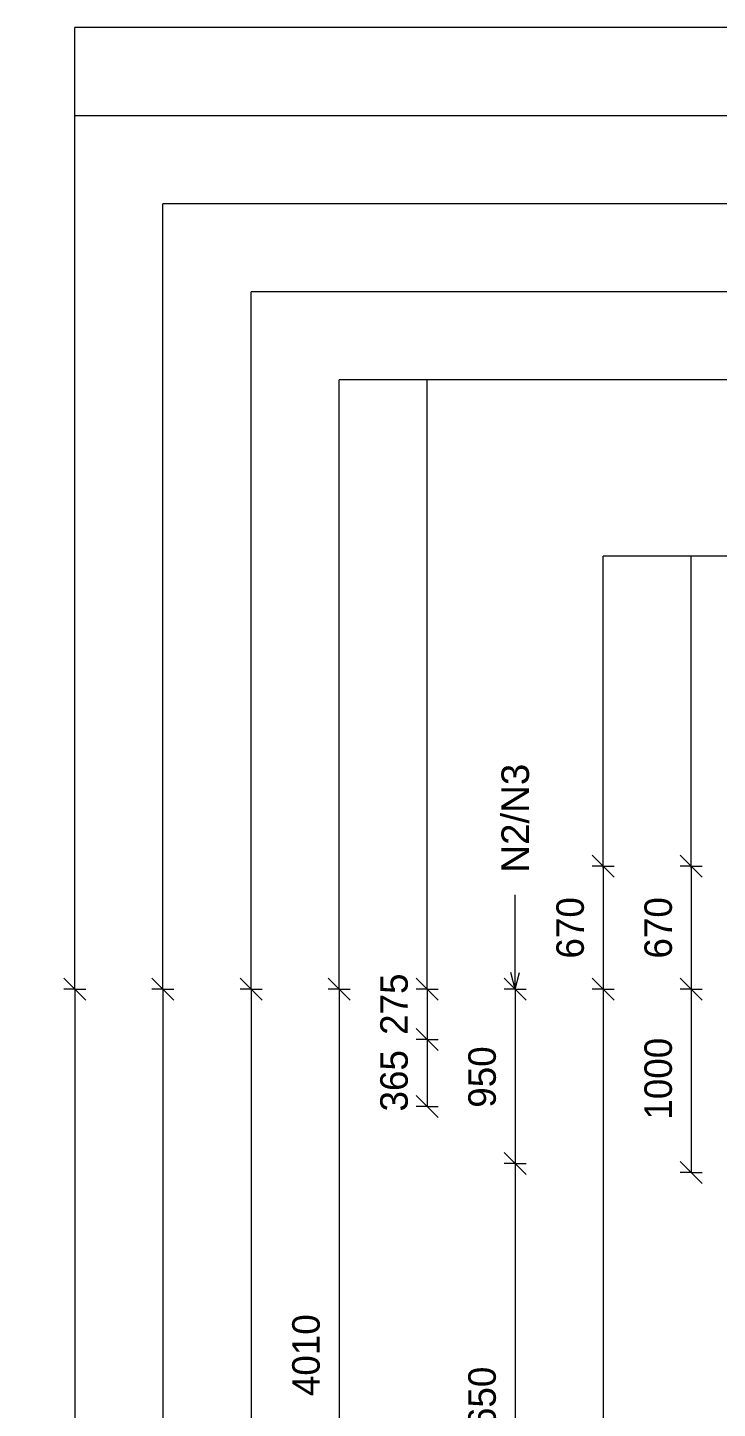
# Model space of a CAD drawing. Header units: millimetres. Extents: x -7053 to 9803, y -2516 to 13195.
# Drawn here: x -7053 to -3293, y 5415 to 12939 of the extents above; entities that cross this region are included whole.
import ezdxf

# ---------------------------------------------------------------- set-up
doc = ezdxf.new("R2010")
doc.units = ezdxf.units.MM
for name, color, linetype, lineweight in [('A-ANNO-DIMS', 211, 'Continuous', 9), ('A-ANNO-DIMS-60', 211, 'Continuous', 9), ('A-DETL-MBND', 5, 'Continuous', 18), ('G-ANNO-TEXT', 231, 'Continuous', 9)]:
    doc.layers.add(name, color=color, linetype=linetype, lineweight=lineweight)
doc.styles.add('Arial_1', font='arial.ttf', dxfattribs={"height": 150})
doc.styles.add('Nirmala UI Semilight', font='NirmalaS.ttf', dxfattribs={"height": 150})
doc.dimstyles.new('Arrow_Filled_-_2_5_NI_UI', dxfattribs={"dimscale": 304.8, "dimtxt": 157.104592, "dimasz": 0.393701, "dimexe": 0.19685, "dimexo": 0.0625, "dimgap": 0.19685, "dimtad": 1, "dimdec": 4, "dimzin": 0, "dimdsep": 46, "dimtxsty": 'Nirmala UI Semilight', "dimblk1": 'OBLIQUE', "dimblk2": 'OBLIQUE', "dimsah": 1, "dimcen": 0.09, "dimazin": 0, "dimtfac": 1, "dimtdec": 4, "dimtix": 1, "dimtmove": 0, "dimatfit": 3, "dimfxl": 0.19685, "dimfxlon": 1, "dimtvp": 1, "dimtolj": 1, "dimtzin": 0, "dimarcsym": 2})
doc.dimstyles.new('Arrow_Filled_-_2_5_NI_UI_1', dxfattribs={"dimscale": 304.8, "dimtxt": 157.104592, "dimasz": 0.393701, "dimexe": 0.19685, "dimexo": 0.0625, "dimgap": 0.19685, "dimtad": 1, "dimdec": 4, "dimzin": 0, "dimdsep": 46, "dimtxsty": 'Nirmala UI Semilight', "dimblk1": 'OBLIQUE', "dimblk2": 'OBLIQUE', "dimsah": 1, "dimcen": 0.09, "dimazin": 0, "dimtfac": 1, "dimtdec": 4, "dimtix": 1, "dimtmove": 2, "dimatfit": 3, "dimfxl": 0.19685, "dimfxlon": 1, "dimtvp": 1, "dimtolj": 1, "dimtzin": 0, "dimarcsym": 2})

# ---------------------------------------------------------------- blocks, each defined once
blk = doc.blocks.new('DIMBLOCK9-Elevation Front')
at = {"layer": 'A-ANNO-DIMS-60'}
for p, q in [((-3434.9, 8370), (-3494.9, 8430)), ((-3434.9, 8370), (-3494.9, 8370)), ((-3434.9, 8370), (-3434.9, 7700)), ((-3434.9, 8370), (-3374.9, 8310)), ((-3434.9, 8370), (-3374.9, 8370)), ((-3434.9, 7700), (-3494.9, 7760)), ((-3434.9, 7700), (-3494.9, 7700)), ((-3434.9, 7700), (-3374.9, 7640)), ((-3434.9, 7700), (-3374.9, 7700))]:
    blk.add_line(p, q, dxfattribs=at)
at = {"layer": 'A-ANNO-DIMS-60', "color": 0, "insert": (-3690.6, 7866.5), "char_height": 150, "width": 404.473, "attachment_point": 1, "rotation": 90, "line_spacing_factor": 1.142579, "style": 'Nirmala UI Semilight'}
blk.add_mtext('670', dxfattribs=at)
blk = doc.blocks.new('_Oblique')
at = {"color": 0, "linetype": 'ByBlock', "lineweight": -2}
blk.add_line((-0.5, -0.5), (0.5, 0.5), dxfattribs=at)
blk = doc.blocks.new('DIMBLOCK10-Elevation Front')
at = {"layer": 'A-ANNO-DIMS-60'}
for p, q in [((-3434.9, 7700), (-3494.9, 7760)), ((-3434.9, 7700), (-3494.9, 7700)), ((-3434.9, 7700), (-3434.9, 6700)), ((-3434.9, 7700), (-3374.9, 7640)), ((-3434.9, 7700), (-3374.9, 7700)), ((-3434.9, 6700), (-3494.9, 6760)), ((-3434.9, 6700), (-3494.9, 6700)), ((-3434.9, 6700), (-3374.9, 6640)), ((-3434.9, 6700), (-3374.9, 6700))]:
    blk.add_line(p, q, dxfattribs=at)
at = {"layer": 'A-ANNO-DIMS-60', "color": 0, "insert": (-3690.6, 6988.6), "char_height": 150, "width": 507.305, "attachment_point": 1, "rotation": 90, "line_spacing_factor": 1.142579, "style": 'Nirmala UI Semilight'}
blk.add_mtext('1000', dxfattribs=at)
blk = doc.blocks.new('DIMBLOCK12-Elevation Front')
at = {"layer": 'A-ANNO-DIMS-60'}
for p, q in [((-3914.9, 8370), (-3974.9, 8430)), ((-3914.9, 8370), (-3974.9, 8370)), ((-3914.9, 8370), (-3914.9, 7700)), ((-3914.9, 8370), (-3854.9, 8310)), ((-3914.9, 8370), (-3854.9, 8370)), ((-3914.9, 7700), (-3974.9, 7760)), ((-3914.9, 7700), (-3974.9, 7700)), ((-3914.9, 7700), (-3854.9, 7640)), ((-3914.9, 7700), (-3854.9, 7700))]:
    blk.add_line(p, q, dxfattribs=at)
at = {"layer": 'A-ANNO-DIMS-60', "color": 0, "insert": (-4170.6, 7866.5), "char_height": 150, "width": 404.473, "attachment_point": 1, "rotation": 90, "line_spacing_factor": 1.142579, "style": 'Nirmala UI Semilight'}
blk.add_mtext('670', dxfattribs=at)
blk = doc.blocks.new('DIMBLOCK13-Elevation Front')
at = {"layer": 'A-ANNO-DIMS-60'}
for p, q in [((-3914.9, 7700), (-3974.9, 7760)), ((-3914.9, 7700), (-3974.9, 7700)), ((-3914.9, 7700), (-3914.9, -1365)), ((-3914.9, 7700), (-3854.9, 7640)), ((-3914.9, 7700), (-3854.9, 7700)), ((-3914.9, -1365), (-3974.9, -1305)), ((-3914.9, -1365), (-3974.9, -1365)), ((-3914.9, -1365), (-3854.9, -1425)), ((-3914.9, -1365), (-3854.9, -1365))]:
    blk.add_line(p, q, dxfattribs=at)
at = {"layer": 'A-ANNO-DIMS-60', "color": 0, "insert": (-4170.6, 2939), "char_height": 150, "width": 548.438, "attachment_point": 1, "rotation": 90, "line_spacing_factor": 1.142579, "style": 'Nirmala UI Semilight'}
blk.add_mtext('9065', dxfattribs=at)
blk = doc.blocks.new('DIMBLOCK38-Elevation Front')
at = {"layer": 'A-ANNO-DIMS-60'}
for p, q in [((-4394.9, 7700), (-4454.9, 7760)), ((-4394.9, 7700), (-4454.9, 7700)), ((-4394.9, 7700), (-4394.9, 6750)), ((-4394.9, 7700), (-4334.9, 7640)), ((-4394.9, 7700), (-4334.9, 7700)), ((-4394.9, 6750), (-4454.9, 6810)), ((-4394.9, 6750), (-4454.9, 6750)), ((-4394.9, 6750), (-4334.9, 6690)), ((-4394.9, 6750), (-4334.9, 6750))]:
    blk.add_line(p, q, dxfattribs=at)
at = {"layer": 'A-ANNO-DIMS-60', "color": 0, "insert": (-4650.6, 7053.6), "char_height": 150, "width": 411.328, "attachment_point": 1, "rotation": 90, "line_spacing_factor": 1.142579, "style": 'Nirmala UI Semilight'}
blk.add_mtext('950', dxfattribs=at)
blk = doc.blocks.new('DIMBLOCK39-Elevation Front')
at = {"layer": 'A-ANNO-DIMS-60'}
for p, q in [((-4394.9, 6750), (-4454.9, 6810)), ((-4394.9, 6750), (-4454.9, 6750)), ((-4394.9, 6750), (-4394.9, 4100)), ((-4394.9, 6750), (-4334.9, 6690)), ((-4394.9, 6750), (-4334.9, 6750)), ((-4394.9, 4100), (-4454.9, 4160)), ((-4394.9, 4100), (-4454.9, 4100)), ((-4394.9, 4100), (-4334.9, 4040)), ((-4394.9, 4100), (-4334.9, 4100))]:
    blk.add_line(p, q, dxfattribs=at)
at = {"layer": 'A-ANNO-DIMS-60', "color": 0, "insert": (-4650.6, 5196.5), "char_height": 150, "width": 548.438, "attachment_point": 1, "rotation": 90, "line_spacing_factor": 1.142579, "style": 'Nirmala UI Semilight'}
blk.add_mtext('2650', dxfattribs=at)
blk = doc.blocks.new('DIMBLOCK44-Elevation Front')
at = {"layer": 'A-ANNO-DIMS-60'}
for p, q in [((-4874.9, 7700), (-4934.9, 7760)), ((-4874.9, 7700), (-4934.9, 7700)), ((-4874.9, 7700), (-4874.9, 7425)), ((-4874.9, 7700), (-4814.9, 7640)), ((-4874.9, 7700), (-4814.9, 7700)), ((-4874.9, 7425), (-4934.9, 7485)), ((-4874.9, 7425), (-4934.9, 7425)), ((-4874.9, 7425), (-4814.9, 7365)), ((-4874.9, 7425), (-4814.9, 7425))]:
    blk.add_line(p, q, dxfattribs=at)
at = {"layer": 'A-ANNO-DIMS-60', "color": 0, "insert": (-5130.6, 7450.5), "char_height": 150, "width": 404.473, "attachment_point": 1, "rotation": 90, "line_spacing_factor": 1.142579, "style": 'Nirmala UI Semilight'}
blk.add_mtext('275', dxfattribs=at)
blk = doc.blocks.new('DIMBLOCK45-Elevation Front')
at = {"layer": 'A-ANNO-DIMS-60'}
for p, q in [((-4874.9, 7425), (-4934.9, 7485)), ((-4874.9, 7425), (-4934.9, 7425)), ((-4874.9, 7425), (-4874.9, 7060)), ((-4874.9, 7425), (-4814.9, 7365)), ((-4874.9, 7425), (-4814.9, 7425)), ((-4874.9, 7060), (-4934.9, 7120)), ((-4874.9, 7060), (-4934.9, 7060)), ((-4874.9, 7060), (-4814.9, 7000)), ((-4874.9, 7060), (-4814.9, 7060))]:
    blk.add_line(p, q, dxfattribs=at)
at = {"layer": 'A-ANNO-DIMS-60', "color": 0, "insert": (-5130.6, 7033.2), "char_height": 150, "width": 411.328, "attachment_point": 1, "rotation": 90, "line_spacing_factor": 1.142579, "style": 'Nirmala UI Semilight'}
blk.add_mtext('365', dxfattribs=at)
blk = doc.blocks.new('DIMBLOCK46-Elevation Front')
at = {"layer": 'A-ANNO-DIMS-60'}
for p, q in [((-5354.9, 7700), (-5414.9, 7760)), ((-5354.9, 7700), (-5414.9, 7700)), ((-5354.9, 7700), (-5354.9, 3690)), ((-5354.9, 7700), (-5294.9, 7640)), ((-5354.9, 7700), (-5294.9, 7700)), ((-5354.9, 3690), (-5414.9, 3750)), ((-5354.9, 3690), (-5414.9, 3690)), ((-5354.9, 3690), (-5294.9, 3630)), ((-5354.9, 3690), (-5294.9, 3690))]:
    blk.add_line(p, q, dxfattribs=at)
at = {"layer": 'A-ANNO-DIMS-60', "color": 0, "insert": (-5610.6, 5482.2), "char_height": 150, "width": 510.733, "attachment_point": 1, "rotation": 90, "line_spacing_factor": 1.142579, "style": 'Nirmala UI Semilight'}
blk.add_mtext('4010', dxfattribs=at)
blk = doc.blocks.new('DIMBLOCK54-Elevation Front')
at = {"layer": 'A-ANNO-DIMS-60'}
for p, q in [((-5834.9, 7700), (-5894.9, 7760)), ((-5834.9, 7700), (-5894.9, 7700)), ((-5834.9, 7700), (-5834.9, 1709.5)), ((-5834.9, 7700), (-5774.9, 7640)), ((-5834.9, 7700), (-5774.9, 7700)), ((-5834.9, 1709.5), (-5894.9, 1769.5)), ((-5834.9, 1709.5), (-5894.9, 1709.5)), ((-5834.9, 1709.5), (-5774.9, 1649.5)), ((-5834.9, 1709.5), (-5774.9, 1709.5))]:
    blk.add_line(p, q, dxfattribs=at)
at = {"layer": 'A-ANNO-DIMS-60', "color": 0, "insert": (-6090.6, 4476.2), "char_height": 150, "width": 548.438, "attachment_point": 1, "rotation": 90, "line_spacing_factor": 1.142579, "style": 'Nirmala UI Semilight'}
blk.add_mtext('5990', dxfattribs=at)
blk = doc.blocks.new('DIMBLOCK57-Elevation Front')
at = {"layer": 'A-ANNO-DIMS-60'}
for p, q in [((-6314.9, 7700), (-6374.9, 7760)), ((-6314.9, 7700), (-6374.9, 7700)), ((-6314.9, 7700), (-6314.9, 678.4)), ((-6314.9, 7700), (-6254.9, 7640)), ((-6314.9, 7700), (-6254.9, 7700)), ((-6314.9, 678.4), (-6374.9, 738.4)), ((-6314.9, 678.4), (-6374.9, 678.4)), ((-6314.9, 678.4), (-6254.9, 618.4)), ((-6314.9, 678.4), (-6254.9, 678.4))]:
    blk.add_line(p, q, dxfattribs=at)
at = {"layer": 'A-ANNO-DIMS-60', "color": 0, "insert": (-6570.6, 3963.6), "char_height": 150, "width": 541.582, "attachment_point": 1, "rotation": 90, "line_spacing_factor": 1.142579, "style": 'Nirmala UI Semilight'}
blk.add_mtext('7022', dxfattribs=at)
blk = doc.blocks.new('DIMBLOCK74-Elevation Front')
at = {"layer": 'A-ANNO-DIMS-60'}
for p, q in [((-6794.9, 7700), (-6854.9, 7760)), ((-6794.9, 7700), (-6854.9, 7700)), ((-6794.9, 7700), (-6794.9, -1395)), ((-6794.9, 7700), (-6734.9, 7640)), ((-6794.9, 7700), (-6734.9, 7700)), ((-6794.9, -1395), (-6854.9, -1335)), ((-6794.9, -1395), (-6854.9, -1395)), ((-6794.9, -1395), (-6734.9, -1455)), ((-6794.9, -1395), (-6734.9, -1395))]:
    blk.add_line(p, q, dxfattribs=at)
at = {"layer": 'A-ANNO-DIMS-60', "color": 0, "insert": (-7050.6, 2924), "char_height": 150, "width": 548.438, "attachment_point": 1, "rotation": 90, "line_spacing_factor": 1.142579, "style": 'Nirmala UI Semilight'}
blk.add_mtext('9095', dxfattribs=at)

msp = doc.modelspace()

# ---------------------------------------------------------------- linework, layer by layer
at = {"layer": 'A-DETL-MBND'}
for p, q in [((-6794.86342, 7700), (-6794.86342, 12939.33105)), ((-706.19617, 12939.33105), (-6794.86342, 12939.33105)), ((-706.19617, 12459.33105), (-6794.86342, 12459.33105)), ((-6314.86342, 7700), (-6314.86342, 11979.33105)), ((-706.19617, 11979.33105), (-6314.86342, 11979.33105)), ((-5834.86342, 7700), (-5834.86342, 11499.33105)), ((-706.19617, 11499.33105), (-5834.86342, 11499.33105)), ((-5354.86342, 7700), (-5354.86342, 11019.33105)), ((-706.19617, 11019.33105), (-5354.86342, 11019.33105)), ((-4874.86342, 7700), (-4874.86342, 11019.33105)), ((-3914.86342, 8360), (-3914.86342, 10059.33105)), ((-706.19617, 10059.33105), (-3914.86342, 10059.33105)), ((-3434.86342, 8360), (-3434.86342, 10059.33105))]:
    msp.add_line(p, q, dxfattribs=at)
at = {"layer": 'G-ANNO-TEXT', "color": 7}
for q in [(-4394.88801, 8214.39311), (-4419.00344, 7789.95183), (-4370.77258, 7789.95183)]:
    msp.add_line((-4394.88801, 7699.95183), q, dxfattribs=at)

# ---------------------------------------------------------------- texts
at = {"layer": 'G-ANNO-TEXT', "color": 7, "insert": (-4469.88801, 8334.39311), "char_height": 150, "width": 716.708625, "attachment_point": 1, "rotation": 90, "style": 'Arial_1'}
msp.add_mtext('N2/N3', dxfattribs=at)

# ---------------------------------------------------------------- dimensions: what is measured, and where the dimension line sits
at = {"layer": 'A-ANNO-DIMS'}
for base, p1, p2, override, picture, middle in [((-3914.86342, 7700), (-3854.86342, 8370), (-3854.86342, 7700), {"dimpost": '<>', "dimfxl": 670}, 'DIMBLOCK12-Elevation Front', (-4052.42618, 8035)), ((-3434.86342, 7700), (-3374.86342, 8370), (-3374.86342, 7700), {"dimpost": '<>', "dimfxl": 670}, 'DIMBLOCK9-Elevation Front', (-3572.42618, 8035)), ((-6794.86342, -1395), (-6734.86342, 7700), (-6734.86342, -1395), {"dimpost": '<>', "dimfxl": 9095}, 'DIMBLOCK74-Elevation Front', (-6932.42618, 3152.5)), ((-6314.86342, 678.44679), (-6254.86342, 7700), (-6254.86342, 678.44679), {"dimpost": '<>', "dimfxl": 7021.553214}, 'DIMBLOCK57-Elevation Front', (-6452.37388, 4189.22339)), ((-5834.86342, 1709.51141), (-5774.86342, 7700), (-5774.86342, 1709.51141), {"dimpost": '<>', "dimfxl": 5990.488593}, 'DIMBLOCK54-Elevation Front', (-5972.42618, 4704.7557)), ((-5354.86342, 3690), (-5294.86342, 7700), (-5294.86342, 3690), {"dimpost": '<>', "dimfxl": 4010}, 'DIMBLOCK46-Elevation Front', (-5492.79229, 5695)), ((-4394.86342, 6750), (-4334.86342, 7700), (-4334.86342, 6750), {"dimpost": '<>', "dimfxl": 950}, 'DIMBLOCK38-Elevation Front', (-4532.42618, 7225)), ((-3914.86342, -1365), (-3854.86342, 7700), (-3854.86342, -1365), {"dimpost": '<>', "dimfxl": 9065}, 'DIMBLOCK13-Elevation Front', (-4052.42618, 3167.5)), ((-3434.86342, 6700), (-3374.86342, 7700), (-3374.86342, 6700), {"dimpost": '<>', "dimfxl": 1000}, 'DIMBLOCK10-Elevation Front', (-3572.79229, 7200)), ((-4394.86342, 4100), (-4334.86342, 6750), (-4334.86342, 4100), {"dimpost": '<>', "dimfxl": 2650}, 'DIMBLOCK39-Elevation Front', (-4532.42618, 5425))]:
    dim = msp.add_linear_dim(base=base, p1=p1, p2=p2, angle=90, dimstyle='Arrow_Filled_-_2_5_NI_UI', override=override, dxfattribs=at)
    dim.commit()
    dim.dimension.update_dxf_attribs({"geometry": picture, "text_midpoint": middle})
for base, p1, p2, override, picture, middle in [((-4874.86342, 7425), (-4814.86342, 7700), (-4814.86342, 7425), {"dimpost": '<>', "dimfxl": 275}, 'DIMBLOCK44-Elevation Front', (-5030.56657, 7652.76873)), ((-4874.86342, 7060), (-4814.86342, 7425), (-4814.86342, 7060), {"dimpost": '<>', "dimfxl": 365}, 'DIMBLOCK45-Elevation Front', (-5030.56657, 7238.82765))]:
    dim = msp.add_linear_dim(base=base, p1=p1, p2=p2, angle=90, dimstyle='Arrow_Filled_-_2_5_NI_UI_1', override=override, dxfattribs=at)
    dim.commit()
    dim.dimension.update_dxf_attribs({"geometry": picture, "text_midpoint": middle, "dimtype": 160, "text_rotation": 90})

doc.saveas('drawing.dxf')
